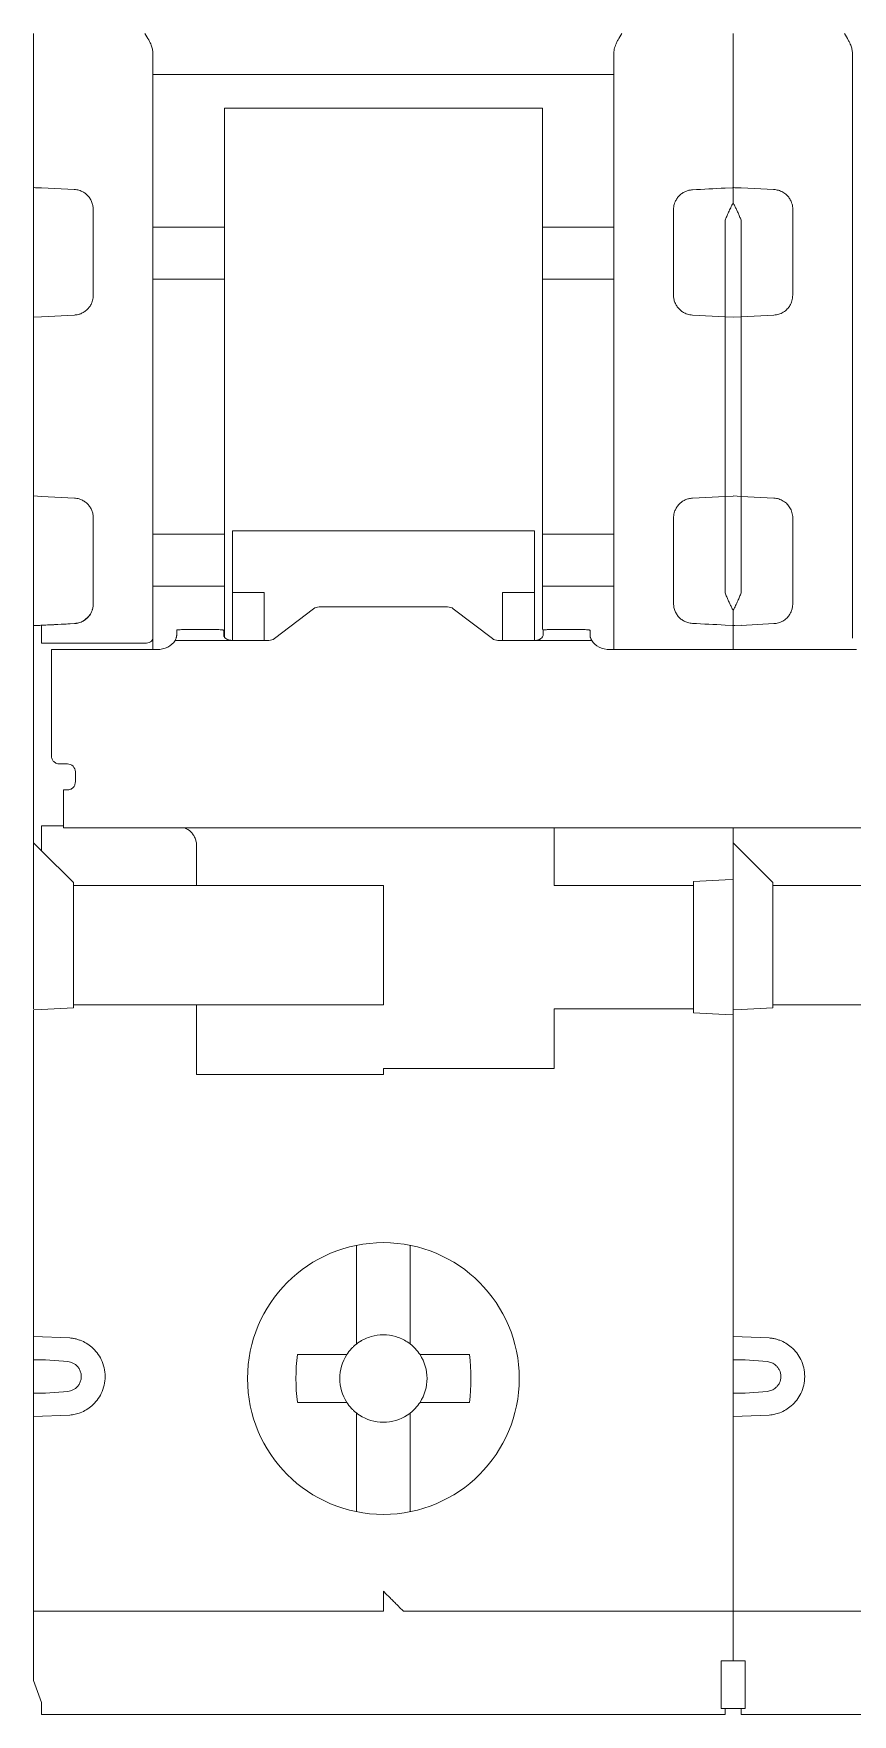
# Model space of a CAD drawing. Header units: millimetres. Extents: x 4137 to 6698, y 1400 to 3585.
# Drawn here: x 4640.15 to 4660.75, y 2326.03 to 2368.31 of the extents above; entities that cross this region are included whole.
import ezdxf

# ---------------------------------------------------------------- set-up
doc = ezdxf.new("R2010")
doc.units = ezdxf.units.MM
doc.layers.add('000-PI-Oprema', color=30, linetype='Continuous', lineweight=5)

msp = doc.modelspace()

# ---------------------------------------------------------------- linework, layer by layer
at = {"layer": '000-PI-Oprema', "color": 0, "lineweight": 0}
for p, q in [((4657.748, 2368.311), (4657.748, 2367.07)), ((4643.148, 2367.28), (4654.748, 2367.28)), ((4657.748, 2367.07), (4657.748, 2364.436)), ((4644.948, 2366.434), (4652.948, 2366.434)), ((4640.148, 2361.176), (4640.148, 2364.053)), ((4640.193, 2364.435), (4640.165, 2364.436)), ((4640.348, 2364.43), (4640.193, 2364.435)), ((4641.174, 2364.389), (4640.348, 2364.432)), ((4640.348, 2364.43), (4640.348, 2364.432)), ((4641.174, 2364.383), (4641.174, 2364.389)), ((4657.548, 2364.425), (4657.728, 2364.434)), ((4657.793, 2364.435), (4657.765, 2364.436)), ((4657.948, 2364.43), (4657.793, 2364.435)), ((4658.774, 2364.389), (4657.948, 2364.432)), ((4658.774, 2364.389), (4658.774, 2364.383)), ((4657.948, 2361.187), (4657.948, 2363.618)), ((4643.148, 2363.445), (4644.948, 2363.445)), ((4654.748, 2363.445), (4652.948, 2363.445)), ((4657.548, 2363.616), (4657.548, 2361.189)), ((4643.148, 2362.135), (4644.948, 2362.135)), ((4652.948, 2362.135), (4654.748, 2362.135)), ((4640.148, 2361.176), (4640.348, 2361.187)), ((4640.348, 2361.187), (4641.174, 2361.23)), ((4657.548, 2361.189), (4656.722, 2361.232)), ((4657.548, 2361.189), (4657.748, 2361.178)), ((4657.948, 2361.187), (4657.748, 2361.176)), ((4658.774, 2361.23), (4657.948, 2361.187)), ((4640.348, 2356.67), (4640.148, 2356.68)), ((4640.148, 2355.628), (4640.148, 2356.68)), ((4641.174, 2356.627), (4640.348, 2356.67)), ((4656.722, 2356.625), (4657.548, 2356.668)), ((4657.748, 2356.679), (4657.548, 2356.668)), ((4657.548, 2356.668), (4657.548, 2354.24)), ((4657.748, 2356.68), (4657.948, 2356.67)), ((4657.948, 2356.67), (4658.774, 2356.627)), ((4657.948, 2354.239), (4657.948, 2356.67)), ((4643.148, 2355.722), (4644.948, 2355.722)), ((4645.148, 2355.799), (4645.148, 2354.248)), ((4652.748, 2355.799), (4645.148, 2355.799)), ((4652.748, 2354.248), (4652.748, 2355.799)), ((4654.748, 2355.722), (4652.948, 2355.722)), ((4644.948, 2354.412), (4643.148, 2354.412)), ((4644.948, 2353.128), (4644.948, 2354.412)), ((4652.948, 2353.321), (4652.948, 2354.412)), ((4652.948, 2354.412), (4654.748, 2354.412)), ((4645.948, 2354.248), (4645.148, 2354.248)), ((4645.148, 2353.046), (4645.148, 2354.248)), ((4645.948, 2353.046), (4645.948, 2354.248)), ((4652.748, 2354.248), (4651.948, 2354.248)), ((4651.948, 2353.046), (4651.948, 2354.248)), ((4652.748, 2354.248), (4652.748, 2353.046)), ((4640.165, 2353.42), (4641.174, 2353.473)), ((4641.174, 2353.468), (4641.174, 2353.473)), ((4646.206, 2353.091), (4647.189, 2353.844)), ((4647.331, 2353.889), (4650.565, 2353.889)), ((4650.706, 2353.844), (4651.689, 2353.091)), ((4640.348, 2353.424), (4640.348, 2353.426)), ((4643.148, 2353.099), (4643.148, 2352.817)), ((4643.747, 2353.223), (4643.747, 2353.302)), ((4644.731, 2353.319), (4643.947, 2353.319)), ((4644.931, 2353.302), (4644.931, 2353.223)), ((4652.965, 2353.302), (4652.965, 2353.223)), ((4653.948, 2353.319), (4653.165, 2353.319)), ((4654.148, 2353.302), (4654.148, 2353.223)), ((4654.748, 2352.828), (4654.748, 2353.251)), ((4657.728, 2353.422), (4657.548, 2353.432)), ((4657.748, 2353.421), (4657.748, 2352.817)), ((4657.793, 2353.421), (4657.948, 2353.426)), ((4657.948, 2353.424), (4658.774, 2353.468)), ((4657.948, 2353.426), (4657.948, 2353.424)), ((4642.948, 2352.977), (4640.348, 2352.977)), ((4640.598, 2352.204), (4640.598, 2352.817)), ((4640.598, 2352.817), (4643.247, 2352.817)), ((4645.131, 2353.046), (4643.706, 2353.046)), ((4645.131, 2353.046), (4646.065, 2353.046)), ((4651.831, 2353.046), (4652.765, 2353.046)), ((4654.19, 2353.046), (4652.765, 2353.046)), ((4654.648, 2352.817), (4660.847, 2352.817)), ((4640.598, 2351.547), (4640.598, 2350.138)), ((4640.998, 2349.939), (4640.798, 2349.939)), ((4641.198, 2349.49), (4641.198, 2349.74)), ((4640.148, 2349.228), (4640.148, 2349.545)), ((4640.898, 2349.285), (4640.998, 2349.285)), ((4640.898, 2349.241), (4640.898, 2349.285)), ((4640.898, 2349.241), (4640.898, 2349.152)), ((4640.148, 2347.955), (4640.148, 2349.228)), ((4640.898, 2348.378), (4640.348, 2348.378)), ((4640.898, 2348.33), (4644.998, 2348.33)), ((4644.998, 2348.331), (4670.498, 2348.331)), ((4653.248, 2346.878), (4653.248, 2348.331)), ((4657.748, 2348.331), (4657.748, 2347.955)), ((4640.148, 2343.778), (4640.148, 2347.955)), ((4640.148, 2347.955), (4640.348, 2347.755)), ((4640.348, 2347.755), (4640.348, 2347.878)), ((4640.348, 2347.755), (4641.148, 2346.955)), ((4644.248, 2346.878), (4644.248, 2347.878)), ((4657.748, 2347.955), (4657.948, 2347.755)), ((4657.748, 2347.031), (4657.748, 2347.955)), ((4657.948, 2347.755), (4658.748, 2346.955)), ((4641.148, 2346.955), (4641.148, 2346.878)), ((4644.248, 2346.878), (4641.148, 2346.878)), ((4641.148, 2346.878), (4641.148, 2343.878)), ((4644.248, 2346.878), (4644.648, 2346.878)), ((4644.648, 2346.878), (4648.948, 2346.878)), ((4648.948, 2346.878), (4648.948, 2343.878)), ((4653.648, 2346.878), (4653.248, 2346.878)), ((4653.648, 2346.878), (4656.748, 2346.878)), ((4656.748, 2346.978), (4657.548, 2347.02)), ((4656.748, 2346.978), (4656.748, 2346.878)), ((4656.748, 2346.878), (4656.748, 2343.778)), ((4657.748, 2347.031), (4657.548, 2347.02)), ((4657.748, 2347.031), (4657.748, 2343.778)), ((4658.748, 2346.955), (4658.748, 2346.878)), ((4658.748, 2346.878), (4661.848, 2346.878)), ((4658.748, 2346.878), (4658.748, 2343.878)), ((4640.148, 2344.778), (4640.143, 2344.783)), ((4640.148, 2343.75), (4640.348, 2343.76)), ((4640.148, 2343.75), (4640.148, 2335.855)), ((4641.148, 2343.802), (4640.348, 2343.76)), ((4641.148, 2343.878), (4641.148, 2343.802)), ((4644.248, 2343.878), (4641.148, 2343.878)), ((4644.248, 2342.128), (4644.248, 2343.878)), ((4644.248, 2343.878), (4644.648, 2343.878)), ((4648.948, 2343.878), (4644.648, 2343.878)), ((4653.648, 2343.778), (4653.248, 2343.778)), ((4653.248, 2343.778), (4653.248, 2342.278)), ((4656.748, 2343.778), (4653.648, 2343.778)), ((4656.748, 2343.678), (4656.748, 2343.778)), ((4657.748, 2343.75), (4657.748, 2343.778)), ((4657.748, 2343.75), (4657.948, 2343.76)), ((4657.748, 2343.75), (4657.748, 2343.626)), ((4658.748, 2343.802), (4657.948, 2343.76)), ((4658.748, 2343.878), (4658.748, 2343.802)), ((4661.848, 2343.878), (4658.748, 2343.878)), ((4657.548, 2343.636), (4656.748, 2343.678)), ((4657.548, 2343.636), (4657.748, 2343.626)), ((4657.748, 2335.855), (4657.748, 2343.626)), ((4648.948, 2342.128), (4644.248, 2342.128)), ((4648.948, 2342.278), (4648.948, 2342.128)), ((4653.248, 2342.278), (4648.948, 2342.278)), ((4640.143, 2339.773), (4640.148, 2339.778)), ((4648.273, 2337.817), (4648.273, 2337.755)), ((4648.273, 2337.755), (4648.273, 2335.635)), ((4649.623, 2337.755), (4649.623, 2337.817)), ((4649.623, 2335.635), (4649.623, 2337.755)), ((4640.148, 2335.681), (4640.148, 2335.854)), ((4657.748, 2335.855), (4657.748, 2333.202)), ((4641.058, 2335.5), (4640.148, 2335.538)), ((4648.273, 2335.635), (4648.273, 2335.347)), ((4649.623, 2335.635), (4649.623, 2335.347)), ((4658.658, 2335.5), (4657.748, 2335.538)), ((4640.148, 2334.106), (4640.148, 2334.951)), ((4640.448, 2334.951), (4641.005, 2334.902)), ((4646.784, 2335.078), (4647.642, 2335.078)), ((4651.112, 2335.078), (4650.254, 2335.078)), ((4658.048, 2334.951), (4658.605, 2334.902)), ((4641.005, 2334.155), (4640.448, 2334.106)), ((4658.048, 2334.106), (4658.605, 2334.155)), ((4647.642, 2333.878), (4646.784, 2333.878)), ((4648.273, 2333.61), (4648.273, 2333.322)), ((4649.623, 2333.61), (4649.623, 2333.322)), ((4651.112, 2333.878), (4650.254, 2333.878)), ((4640.148, 2333.519), (4641.058, 2333.557)), ((4640.148, 2333.203), (4640.148, 2333.256)), ((4640.148, 2333.202), (4640.148, 2329.478)), ((4648.273, 2333.322), (4648.273, 2331.202)), ((4649.623, 2331.202), (4649.623, 2333.322)), ((4657.748, 2333.519), (4658.658, 2333.557)), ((4657.748, 2329.478), (4657.748, 2333.202)), ((4648.273, 2331.202), (4648.273, 2331.128)), ((4649.623, 2331.128), (4649.623, 2331.202)), ((4640.148, 2329.478), (4640.148, 2326.878)), ((4657.748, 2329.478), (4657.748, 2327.378)), ((4640.148, 2328.628), (4648.948, 2328.628)), ((4657.748, 2328.628), (4649.448, 2328.628)), ((4666.548, 2328.628), (4657.748, 2328.628)), ((4658.048, 2327.378), (4657.448, 2327.378)), ((4640.148, 2326.878), (4640.348, 2326.329)), ((4645.148, 2326.028), (4640.348, 2326.028)), ((4652.768, 2326.028), (4645.148, 2326.028)), ((4657.548, 2326.028), (4652.768, 2326.028)), ((4657.548, 2326.178), (4657.448, 2326.178)), ((4657.948, 2326.178), (4657.548, 2326.178)), ((4658.048, 2326.178), (4657.948, 2326.178)), ((4662.748, 2326.028), (4657.948, 2326.028))]:
    msp.add_line(p, q, dxfattribs=at)
at = {"layer": '000-PI-Oprema', "color": 0, "lineweight": 0, "flags": 128}
msp.add_lwpolyline([(4643.148, 2353.099), (4643.144, 2353.075), (4643.132, 2353.052), (4643.114, 2353.031), (4643.089, 2353.013), (4643.059, 2352.997), (4643.024, 2352.986), (4642.987, 2352.979), (4642.948, 2352.977)], dxfattribs=at)
at = {"layer": '000-PI-Oprema', "color": 0, "lineweight": 0}
msp.add_circle((4648.948, 2334.478), 3.418, dxfattribs=at)
for start, end in [(123.0557, 133.0681), (46.9319, 56.9443), (136.9319, 146.9443), (135, 136.9319), (133.0681, 135), (33.0557, 43.0681), (213.0557, 223.0681), (223.0681, 225), (225, 226.9319), (226.9319, 236.9443), (303.0557, 313.0681), (315, 316.9319), (316.9319, 326.9443)]:
    msp.add_arc((4648.948, 2334.478), 1.1, start, end, dxfattribs=at)
for points, knots in [([(4640.148, 2367.07), (4640.148, 2367.083), (4640.148, 2367.109), (4640.148, 2367.157), (4640.148, 2367.209), (4640.148, 2367.289), (4640.148, 2367.405), (4640.148, 2367.564), (4640.148, 2367.741), (4640.148, 2367.927), (4640.148, 2368.118), (4640.148, 2368.247), (4640.148, 2368.311)], [0, 0, 0, 0, 0.061391, 0.122427, 0.18342, 0.24468, 0.372209, 0.500076, 0.627605, 0.755472, 0.877481, 1, 1, 1, 1]), ([(4642.948, 2368.311), (4642.981, 2368.259), (4643.028, 2368.184), (4643.08, 2368.085), (4643.113, 2368.007), (4643.141, 2367.921), (4643.146, 2367.853), (4643.148, 2367.821)], [0, 0, 0, 0, 0.350015, 0.493309, 0.624855, 0.821183, 1, 1, 1, 1]), ([(4654.748, 2367.821), (4654.749, 2367.842), (4654.751, 2367.886), (4654.765, 2367.952), (4654.787, 2368.018), (4654.816, 2368.086), (4654.867, 2368.184), (4654.914, 2368.259), (4654.948, 2368.311)], [0, 0, 0, 0, 0.117446, 0.242847, 0.378002, 0.506391, 0.652474, 1, 1, 1, 1]), ([(4660.548, 2368.311), (4660.581, 2368.258), (4660.628, 2368.184), (4660.68, 2368.084), (4660.713, 2368.007), (4660.741, 2367.92), (4660.746, 2367.853), (4660.748, 2367.821)], [0, 0, 0, 0, 0.350596, 0.493868, 0.625405, 0.821427, 1, 1, 1, 1]), ([(4643.148, 2367.667), (4643.148, 2367.627), (4643.148, 2367.546), (4643.148, 2367.415), (4643.148, 2367.275), (4643.148, 2367.128), (4643.148, 2366.972), (4643.148, 2366.807), (4643.148, 2366.635), (4643.148, 2366.394), (4643.148, 2366.076), (4643.148, 2365.664), (4643.148, 2365.227), (4643.148, 2364.914), (4643.148, 2364.757)], [0, 0, 0, 0, 0.062736, 0.125281, 0.187695, 0.250043, 0.312387, 0.374792, 0.437318, 0.500031, 0.625212, 0.749931, 0.874692, 1, 1, 1, 1]), ([(4654.748, 2367.667), (4654.748, 2367.677), (4654.748, 2367.696), (4654.748, 2367.733), (4654.748, 2367.774), (4654.748, 2367.806), (4654.748, 2367.821)], [0, 0, 0, 0, 0.251193, 0.5, 0.748807, 1, 1, 1, 1]), ([(4654.748, 2364.606), (4654.748, 2364.689), (4654.748, 2364.856), (4654.748, 2365.097), (4654.748, 2365.332), (4654.748, 2365.559), (4654.748, 2365.779), (4654.748, 2365.992), (4654.748, 2366.198), (4654.748, 2366.462), (4654.748, 2366.771), (4654.748, 2367.108), (4654.748, 2367.411), (4654.748, 2367.582), (4654.748, 2367.667)], [0, 0, 0, 0, 0.062754, 0.125301, 0.187708, 0.250043, 0.312375, 0.374772, 0.437302, 0.500033, 0.625237, 0.749935, 0.874674, 1, 1, 1, 1]), ([(4660.748, 2367.821), (4660.748, 2367.806), (4660.748, 2367.774), (4660.748, 2367.733), (4660.748, 2367.696), (4660.748, 2367.677), (4660.748, 2367.667)], [0, 0, 0, 0, 0.251193, 0.5, 0.748807, 1, 1, 1, 1]), ([(4660.748, 2367.667), (4660.748, 2367.627), (4660.748, 2367.546), (4660.748, 2367.415), (4660.748, 2367.275), (4660.748, 2367.128), (4660.748, 2366.972), (4660.748, 2366.807), (4660.748, 2366.635), (4660.748, 2366.394), (4660.748, 2366.076), (4660.748, 2365.664), (4660.748, 2365.227), (4660.748, 2364.914), (4660.748, 2364.757)], [0, 0, 0, 0, 0.062736, 0.125281, 0.187695, 0.250043, 0.312387, 0.374792, 0.437318, 0.500031, 0.625212, 0.749931, 0.874692, 1, 1, 1, 1]), ([(4640.148, 2364.436), (4640.148, 2364.507), (4640.148, 2364.65), (4640.148, 2364.856), (4640.148, 2365.057), (4640.148, 2365.252), (4640.148, 2365.44), (4640.148, 2365.623), (4640.148, 2365.799), (4640.148, 2366.026), (4640.148, 2366.292), (4640.148, 2366.582), (4640.148, 2366.845), (4640.148, 2366.995), (4640.148, 2367.07)], [0, 0, 0, 0, 0.062728, 0.125271, 0.18769, 0.250045, 0.312396, 0.374804, 0.437328, 0.500029, 0.625194, 0.749922, 0.874696, 1, 1, 1, 1]), ([(4644.948, 2366.434), (4644.948, 2366.393), (4644.948, 2366.31), (4644.948, 2366.192), (4644.948, 2366.079), (4644.948, 2365.936), (4644.948, 2365.771), (4644.948, 2365.663), (4644.948, 2365.61)], [0, 0, 0, 0, 0.125424, 0.250193, 0.374902, 0.500146, 0.749703, 1, 1, 1, 1]), ([(4652.948, 2365.61), (4652.948, 2365.636), (4652.948, 2365.688), (4652.948, 2365.776), (4652.948, 2365.87), (4652.948, 2366.005), (4652.948, 2366.189), (4652.948, 2366.353), (4652.948, 2366.434)], [0, 0, 0, 0, 0.125424, 0.250193, 0.374902, 0.500146, 0.749703, 1, 1, 1, 1]), ([(4652.948, 2363.445), (4652.948, 2363.516), (4652.948, 2363.658), (4652.948, 2363.864), (4652.948, 2364.065), (4652.948, 2364.261), (4652.948, 2364.451), (4652.948, 2364.697), (4652.948, 2364.989), (4652.948, 2365.317), (4652.948, 2365.512), (4652.948, 2365.61)], [0, 0, 0, 0, 0.083508, 0.166833, 0.25006, 0.333277, 0.416572, 0.500032, 0.666688, 0.83311, 1, 1, 1, 1]), ([(4643.148, 2364.757), (4643.148, 2364.693), (4643.148, 2364.566), (4643.148, 2364.367), (4643.148, 2364.165), (4643.148, 2363.957), (4643.148, 2363.745), (4643.148, 2363.528), (4643.148, 2363.306), (4643.148, 2363.155), (4643.148, 2363.08)], [0, 0, 0, 0, 0.12575, 0.250858, 0.375537, 0.5, 0.624463, 0.749142, 0.87425, 1, 1, 1, 1]), ([(4654.748, 2363.212), (4654.748, 2363.283), (4654.748, 2363.425), (4654.748, 2363.633), (4654.748, 2363.837), (4654.748, 2364.037), (4654.748, 2364.231), (4654.748, 2364.422), (4654.748, 2364.544), (4654.748, 2364.606)], [0, 0, 0, 0, 0.143512, 0.28637, 0.428834, 0.571166, 0.71363, 0.856488, 1, 1, 1, 1]), ([(4660.748, 2364.757), (4660.748, 2364.693), (4660.748, 2364.566), (4660.748, 2364.367), (4660.748, 2364.165), (4660.748, 2363.957), (4660.748, 2363.745), (4660.748, 2363.528), (4660.748, 2363.306), (4660.748, 2363.155), (4660.748, 2363.08)], [0, 0, 0, 0, 0.12575, 0.250858, 0.375537, 0.5, 0.624463, 0.749142, 0.87425, 1, 1, 1, 1]), ([(4641.174, 2364.389), (4641.193, 2364.388), (4641.232, 2364.384), (4641.289, 2364.371), (4641.355, 2364.347), (4641.427, 2364.309), (4641.5, 2364.249), (4641.563, 2364.175), (4641.61, 2364.088), (4641.642, 2363.993), (4641.646, 2363.925), (4641.648, 2363.891)], [0, 0, 0, 0, 0.071618, 0.143308, 0.216363, 0.334035, 0.455285, 0.587191, 0.721903, 0.860899, 1, 1, 1, 1]), ([(4656.248, 2363.882), (4656.249, 2363.905), (4656.25, 2363.95), (4656.264, 2364.017), (4656.29, 2364.09), (4656.333, 2364.168), (4656.396, 2364.242), (4656.47, 2364.302), (4656.55, 2364.344), (4656.635, 2364.373), (4656.693, 2364.379), (4656.722, 2364.382)], [0, 0, 0, 0, 0.093221, 0.185813, 0.279137, 0.41434, 0.546905, 0.668022, 0.785627, 0.893606, 1, 1, 1, 1]), ([(4657.548, 2363.616), (4657.56, 2363.648), (4657.588, 2363.717), (4657.634, 2363.823), (4657.688, 2363.94), (4657.727, 2364.013), (4657.748, 2364.052)], [0, 0, 0, 0, 0.193415, 0.424448, 0.693252, 1, 1, 1, 1]), ([(4657.948, 2363.618), (4657.935, 2363.65), (4657.91, 2363.713), (4657.871, 2363.804), (4657.831, 2363.891), (4657.79, 2363.976), (4657.762, 2364.027), (4657.748, 2364.053)], [0, 0, 0, 0, 0.194202, 0.390464, 0.589612, 0.792498, 1, 1, 1, 1]), ([(4659.248, 2363.891), (4659.247, 2363.914), (4659.245, 2363.959), (4659.231, 2364.025), (4659.205, 2364.098), (4659.163, 2364.175), (4659.093, 2364.257), (4659.001, 2364.327), (4658.89, 2364.375), (4658.811, 2364.385), (4658.774, 2364.389)], [0, 0, 0, 0, 0.092601, 0.18543, 0.278489, 0.413813, 0.545287, 0.709927, 0.860804, 1, 1, 1, 1]), ([(4644.948, 2363.445), (4644.948, 2363.396), (4644.948, 2363.298), (4644.948, 2363.082), (4644.948, 2362.843), (4644.948, 2362.598), (4644.948, 2362.378), (4644.948, 2362.213), (4644.948, 2362.157), (4644.948, 2362.135)], [0, 0, 0, 0, 0.150243, 0.300485, 0.450729, 0.600973, 0.751216, 0.901461, 1, 1, 1, 1]), ([(4652.948, 2363.445), (4652.948, 2363.396), (4652.948, 2363.298), (4652.948, 2363.082), (4652.948, 2362.843), (4652.948, 2362.598), (4652.948, 2362.378), (4652.948, 2362.213), (4652.948, 2362.157), (4652.948, 2362.135)], [0, 0, 0, 0, 0.150243, 0.300485, 0.450729, 0.600973, 0.751216, 0.901461, 1, 1, 1, 1]), ([(4654.748, 2354.645), (4654.748, 2354.759), (4654.748, 2354.987), (4654.748, 2355.332), (4654.748, 2355.68), (4654.748, 2356.031), (4654.748, 2356.384), (4654.748, 2356.981), (4654.748, 2357.828), (4654.748, 2358.928), (4654.748, 2360.028), (4654.748, 2360.995), (4654.748, 2361.827), (4654.748, 2362.527), (4654.748, 2362.983), (4654.748, 2363.212)], [0, 0, 0, 0, 0.041431, 0.082793, 0.124119, 0.165441, 0.206793, 0.248207, 0.374079, 0.500012, 0.625883, 0.751817, 0.834548, 0.917188, 1, 1, 1, 1]), ([(4641.648, 2361.73), (4641.648, 2361.849), (4641.648, 2362.088), (4641.648, 2362.443), (4641.648, 2362.796), (4641.648, 2363.028), (4641.648, 2363.145)], [0, 0, 0, 0, 0.2501, 0.5, 0.7499, 1, 1, 1, 1]), ([(4643.148, 2363.08), (4643.148, 2362.969), (4643.148, 2362.748), (4643.148, 2362.412), (4643.148, 2362.074), (4643.148, 2361.734), (4643.148, 2361.392), (4643.148, 2360.813), (4643.148, 2359.993), (4643.148, 2358.929), (4643.148, 2357.864), (4643.148, 2356.928), (4643.148, 2356.122), (4643.148, 2355.443), (4643.148, 2354.999), (4643.148, 2354.777)], [0, 0, 0, 0, 0.041447, 0.082829, 0.124176, 0.16552, 0.206891, 0.248321, 0.374134, 0.500011, 0.625824, 0.751702, 0.834467, 0.91715, 1, 1, 1, 1]), ([(4660.748, 2363.08), (4660.748, 2362.969), (4660.748, 2362.748), (4660.748, 2362.412), (4660.748, 2362.074), (4660.748, 2361.734), (4660.748, 2361.392), (4660.748, 2360.813), (4660.748, 2359.993), (4660.748, 2358.929), (4660.748, 2357.864), (4660.748, 2356.928), (4660.748, 2356.122), (4660.748, 2355.443), (4660.748, 2354.999), (4660.748, 2354.777)], [0, 0, 0, 0, 0.041447, 0.082829, 0.124176, 0.16552, 0.206891, 0.248321, 0.374134, 0.500011, 0.625824, 0.751702, 0.834467, 0.91715, 1, 1, 1, 1]), ([(4644.948, 2362.135), (4644.948, 2362.051), (4644.948, 2361.884), (4644.948, 2361.629), (4644.948, 2361.372), (4644.948, 2361.112), (4644.948, 2360.849), (4644.948, 2360.402), (4644.948, 2359.762), (4644.948, 2358.929), (4644.948, 2358.095), (4644.948, 2357.366), (4644.948, 2356.744), (4644.948, 2356.225), (4644.948, 2355.89), (4644.948, 2355.722)], [0, 0, 0, 0, 0.041319, 0.082538, 0.123706, 0.164869, 0.206076, 0.247373, 0.373654, 0.500018, 0.626299, 0.752662, 0.835118, 0.917437, 1, 1, 1, 1]), ([(4652.948, 2362.135), (4652.948, 2361.127), (4652.948, 2360.028), (4652.948, 2357.829), (4652.948, 2356.73), (4652.948, 2355.722)], [0, 0, 0, 0, 0.5, 0.5, 1, 1, 1, 1]), ([(4641.648, 2361.73), (4641.647, 2361.708), (4641.645, 2361.666), (4641.633, 2361.603), (4641.61, 2361.532), (4641.57, 2361.457), (4641.511, 2361.382), (4641.439, 2361.319), (4641.357, 2361.273), (4641.268, 2361.24), (4641.205, 2361.234), (4641.174, 2361.23)], [0, 0, 0, 0, 0.085507, 0.170147, 0.255273, 0.381189, 0.506725, 0.630753, 0.754527, 0.877113, 1, 1, 1, 1]), ([(4656.722, 2361.232), (4656.701, 2361.234), (4656.659, 2361.238), (4656.598, 2361.253), (4656.529, 2361.279), (4656.456, 2361.321), (4656.384, 2361.384), (4656.325, 2361.458), (4656.281, 2361.544), (4656.253, 2361.636), (4656.249, 2361.699), (4656.248, 2361.731)], [0, 0, 0, 0, 0.082209, 0.16366, 0.245689, 0.369303, 0.493372, 0.618767, 0.744744, 0.872104, 1, 1, 1, 1]), ([(4658.774, 2361.23), (4658.794, 2361.232), (4658.835, 2361.236), (4658.896, 2361.251), (4658.955, 2361.273), (4659.011, 2361.303), (4659.063, 2361.339), (4659.122, 2361.394), (4659.183, 2361.475), (4659.237, 2361.593), (4659.244, 2361.682), (4659.248, 2361.73)], [0, 0, 0, 0, 0.080411, 0.161533, 0.243405, 0.326066, 0.409552, 0.493901, 0.642123, 0.810797, 1, 1, 1, 1]), ([(4640.148, 2356.68), (4640.148, 2356.787), (4640.148, 2356.999), (4640.148, 2357.318), (4640.148, 2357.639), (4640.148, 2357.96), (4640.148, 2358.282), (4640.148, 2358.605), (4640.148, 2359.009), (4640.148, 2359.494), (4640.148, 2360.057), (4640.148, 2360.619), (4640.148, 2360.991), (4640.148, 2361.176)], [0, 0, 0, 0, 0.071572, 0.143012, 0.214372, 0.285701, 0.357051, 0.428472, 0.500015, 0.625079, 0.749917, 0.8748, 1, 1, 1, 1]), ([(4657.548, 2361.189), (4657.548, 2361.082), (4657.548, 2360.868), (4657.548, 2360.547), (4657.548, 2360.224), (4657.548, 2359.901), (4657.548, 2359.578), (4657.548, 2359.253), (4657.548, 2358.847), (4657.548, 2358.36), (4657.548, 2357.794), (4657.548, 2357.229), (4657.548, 2356.855), (4657.548, 2356.668)], [0, 0, 0, 0, 0.071556, 0.142997, 0.214365, 0.285706, 0.357065, 0.428486, 0.500013, 0.625062, 0.749916, 0.874816, 1, 1, 1, 1]), ([(4641.174, 2356.627), (4641.195, 2356.625), (4641.237, 2356.621), (4641.298, 2356.606), (4641.366, 2356.579), (4641.439, 2356.537), (4641.511, 2356.475), (4641.571, 2356.4), (4641.614, 2356.315), (4641.643, 2356.223), (4641.646, 2356.159), (4641.648, 2356.127)], [0, 0, 0, 0, 0.082205, 0.163652, 0.245679, 0.369354, 0.493482, 0.618917, 0.744935, 0.872201, 1, 1, 1, 1]), ([(4656.248, 2356.125), (4656.248, 2356.147), (4656.25, 2356.189), (4656.263, 2356.252), (4656.286, 2356.323), (4656.325, 2356.398), (4656.384, 2356.473), (4656.456, 2356.536), (4656.538, 2356.582), (4656.628, 2356.615), (4656.69, 2356.621), (4656.722, 2356.625)], [0, 0, 0, 0, 0.085573, 0.170275, 0.255463, 0.381339, 0.506835, 0.630803, 0.754517, 0.877108, 1, 1, 1, 1]), ([(4659.248, 2356.127), (4659.247, 2356.152), (4659.245, 2356.199), (4659.229, 2356.267), (4659.207, 2356.328), (4659.178, 2356.383), (4659.146, 2356.432), (4659.094, 2356.492), (4659.013, 2356.557), (4658.898, 2356.611), (4658.815, 2356.621), (4658.774, 2356.627)], [0, 0, 0, 0, 0.097376, 0.189595, 0.276665, 0.358598, 0.435408, 0.507112, 0.674555, 0.83875, 1, 1, 1, 1]), ([(4641.648, 2354.712), (4641.648, 2354.828), (4641.648, 2355.061), (4641.648, 2355.414), (4641.648, 2355.769), (4641.648, 2356.008), (4641.648, 2356.127)], [0, 0, 0, 0, 0.2501, 0.5, 0.7499, 1, 1, 1, 1]), ([(4640.148, 2353.803), (4640.148, 2353.803), (4640.148, 2354.13), (4640.148, 2354.513), (4640.148, 2355.002), (4640.148, 2355.356), (4640.148, 2355.586), (4640.148, 2355.614), (4640.148, 2355.628)], [0, 0, 0, 0, 0.008736, 0.206989, 0.405242, 0.603494, 0.801747, 1, 1, 1, 1]), ([(4644.948, 2355.722), (4644.948, 2355.7), (4644.948, 2355.644), (4644.948, 2355.479), (4644.948, 2355.259), (4644.948, 2355.014), (4644.948, 2354.774), (4644.948, 2354.559), (4644.948, 2354.461), (4644.948, 2354.412)], [0, 0, 0, 0, 0.098539, 0.248784, 0.399027, 0.54927, 0.699515, 0.849757, 1, 1, 1, 1]), ([(4652.948, 2355.722), (4652.948, 2355.7), (4652.948, 2355.644), (4652.948, 2355.479), (4652.948, 2355.259), (4652.948, 2355.014), (4652.948, 2354.774), (4652.948, 2354.559), (4652.948, 2354.461), (4652.948, 2354.412)], [0, 0, 0, 0, 0.098539, 0.248784, 0.399027, 0.54927, 0.699515, 0.849757, 1, 1, 1, 1]), ([(4643.148, 2354.777), (4643.148, 2354.701), (4643.148, 2354.55), (4643.148, 2354.329), (4643.148, 2354.112), (4643.148, 2353.9), (4643.148, 2353.692), (4643.148, 2353.489), (4643.148, 2353.291), (4643.148, 2353.163), (4643.148, 2353.099)], [0, 0, 0, 0, 0.12575, 0.250858, 0.375537, 0.5, 0.624463, 0.749142, 0.87425, 1, 1, 1, 1]), ([(4660.748, 2354.777), (4660.748, 2354.701), (4660.748, 2354.55), (4660.748, 2354.329), (4660.748, 2354.112), (4660.748, 2353.9), (4660.748, 2353.692), (4660.748, 2353.489), (4660.748, 2353.291), (4660.748, 2353.163), (4660.748, 2353.099)], [0, 0, 0, 0, 0.12575, 0.250858, 0.375537, 0.5, 0.624463, 0.749142, 0.87425, 1, 1, 1, 1]), ([(4641.648, 2353.965), (4641.648, 2354.026), (4641.648, 2354.147), (4641.648, 2354.333), (4641.648, 2354.521), (4641.648, 2354.648), (4641.648, 2354.712)], [0, 0, 0, 0, 0.25014, 0.5, 0.74986, 1, 1, 1, 1]), ([(4654.748, 2353.251), (4654.748, 2353.313), (4654.748, 2353.435), (4654.748, 2353.626), (4654.748, 2353.82), (4654.748, 2354.02), (4654.748, 2354.223), (4654.748, 2354.432), (4654.748, 2354.574), (4654.748, 2354.645)], [0, 0, 0, 0, 0.143512, 0.28637, 0.428834, 0.571166, 0.71363, 0.856488, 1, 1, 1, 1]), ([(4641.174, 2353.473), (4641.215, 2353.476), (4641.262, 2353.483), (4641.361, 2353.517), (4641.414, 2353.545), (4641.514, 2353.626), (4641.561, 2353.681), (4641.628, 2353.815), (4641.648, 2353.894), (4641.648, 2353.973)], [0, 0, 0, 0, 0.25, 0.25, 0.5, 0.5, 0.75, 0.75, 1, 1, 1, 1]), ([(4641.174, 2353.468), (4641.192, 2353.469), (4641.23, 2353.472), (4641.286, 2353.485), (4641.342, 2353.505), (4641.397, 2353.532), (4641.449, 2353.566), (4641.506, 2353.615), (4641.569, 2353.689), (4641.617, 2353.782), (4641.643, 2353.879), (4641.646, 2353.937), (4641.648, 2353.965)], [0, 0, 0, 0, 0.068374, 0.139377, 0.213319, 0.290477, 0.371094, 0.455382, 0.587277, 0.761474, 0.880592, 1, 1, 1, 1]), ([(4656.722, 2353.475), (4656.702, 2353.477), (4656.664, 2353.48), (4656.607, 2353.493), (4656.542, 2353.517), (4656.47, 2353.555), (4656.396, 2353.615), (4656.333, 2353.689), (4656.285, 2353.777), (4656.254, 2353.873), (4656.25, 2353.941), (4656.248, 2353.974)], [0, 0, 0, 0, 0.070996, 0.142095, 0.214573, 0.332083, 0.453298, 0.585758, 0.72107, 0.860537, 1, 1, 1, 1]), ([(4657.548, 2354.24), (4657.56, 2354.209), (4657.585, 2354.145), (4657.624, 2354.054), (4657.664, 2353.967), (4657.706, 2353.883), (4657.734, 2353.831), (4657.748, 2353.805)], [0, 0, 0, 0, 0.1942, 0.390457, 0.5896, 0.792488, 1, 1, 1, 1]), ([(4657.948, 2354.239), (4657.935, 2354.207), (4657.908, 2354.138), (4657.862, 2354.032), (4657.808, 2353.916), (4657.769, 2353.842), (4657.748, 2353.803)], [0, 0, 0, 0, 0.193384, 0.424408, 0.693222, 1, 1, 1, 1]), ([(4658.774, 2353.468), (4658.792, 2353.469), (4658.83, 2353.472), (4658.886, 2353.485), (4658.942, 2353.505), (4658.997, 2353.532), (4659.049, 2353.566), (4659.106, 2353.615), (4659.169, 2353.689), (4659.217, 2353.782), (4659.243, 2353.879), (4659.246, 2353.937), (4659.248, 2353.965)], [0, 0, 0, 0, 0.068374, 0.139376, 0.213318, 0.290476, 0.371092, 0.45538, 0.587276, 0.76147, 0.88059, 1, 1, 1, 1]), ([(4640.148, 2350.787), (4640.148, 2350.824), (4640.148, 2350.897), (4640.148, 2351.017), (4640.148, 2351.144), (4640.148, 2351.278), (4640.148, 2351.419), (4640.148, 2351.568), (4640.148, 2351.724), (4640.148, 2351.942), (4640.148, 2352.23), (4640.148, 2352.602), (4640.148, 2352.997), (4640.148, 2353.279), (4640.148, 2353.421)], [0, 0, 0, 0, 0.062728, 0.125271, 0.18769, 0.250045, 0.312396, 0.374804, 0.437328, 0.500029, 0.625194, 0.749922, 0.874696, 1, 1, 1, 1]), ([(4640.348, 2353.426), (4640.321, 2353.426), (4640.269, 2353.424), (4640.218, 2353.422), (4640.193, 2353.421)], [0, 0, 0, 0, 0.508632, 1, 1, 1, 1]), ([(4643.747, 2353.173), (4643.747, 2353.164), (4643.746, 2353.147), (4643.738, 2353.116), (4643.725, 2353.083), (4643.712, 2353.059), (4643.706, 2353.046)], [0, 0, 0, 0, 0.256458, 0.506841, 0.753776, 1, 1, 1, 1]), ([(4643.747, 2353.302), (4643.747, 2353.306), (4643.769, 2353.311), (4643.843, 2353.317), (4643.895, 2353.319), (4643.947, 2353.319)], [0, 0, 0, 0, 0.5, 0.5, 1, 1, 1, 1]), ([(4643.747, 2353.173), (4643.747, 2353.181), (4643.747, 2353.198), (4643.747, 2353.215), (4643.747, 2353.221), (4643.747, 2353.223)], [0, 0, 0, 0, 0.334189, 0.665811, 1, 1, 1, 1]), ([(4644.931, 2353.302), (4644.93, 2353.303), (4644.928, 2353.305), (4644.917, 2353.308), (4644.898, 2353.311), (4644.865, 2353.315), (4644.81, 2353.318), (4644.757, 2353.319), (4644.731, 2353.319)], [0, 0, 0, 0, 0.128148, 0.251094, 0.373747, 0.501054, 0.748354, 1, 1, 1, 1]), ([(4644.931, 2353.173), (4644.931, 2353.167), (4644.933, 2353.155), (4644.943, 2353.134), (4644.961, 2353.111), (4644.99, 2353.087), (4645.044, 2353.056), (4645.098, 2353.05), (4645.131, 2353.046)], [0, 0, 0, 0, 0.121269, 0.244591, 0.370821, 0.500756, 0.692101, 1, 1, 1, 1]), ([(4652.765, 2353.046), (4652.779, 2353.047), (4652.807, 2353.048), (4652.843, 2353.058), (4652.871, 2353.069), (4652.892, 2353.08), (4652.923, 2353.1), (4652.957, 2353.134), (4652.962, 2353.16), (4652.965, 2353.173)], [0, 0, 0, 0, 0.138294, 0.257669, 0.358107, 0.439606, 0.502183, 0.756685, 1, 1, 1, 1]), ([(4653.165, 2353.319), (4653.151, 2353.319), (4653.125, 2353.319), (4653.087, 2353.318), (4653.053, 2353.316), (4653.013, 2353.313), (4652.973, 2353.309), (4652.967, 2353.304), (4652.965, 2353.302)], [0, 0, 0, 0, 0.128148, 0.251094, 0.373747, 0.501054, 0.748354, 1, 1, 1, 1]), ([(4654.148, 2353.302), (4654.147, 2353.303), (4654.146, 2353.305), (4654.134, 2353.308), (4654.116, 2353.311), (4654.082, 2353.315), (4654.027, 2353.318), (4653.975, 2353.319), (4653.948, 2353.319)], [0, 0, 0, 0, 0.128148, 0.251094, 0.373747, 0.501054, 0.748354, 1, 1, 1, 1]), ([(4654.148, 2353.223), (4654.148, 2353.221), (4654.148, 2353.215), (4654.148, 2353.198), (4654.148, 2353.181), (4654.148, 2353.173)], [0, 0, 0, 0, 0.334189, 0.665811, 1, 1, 1, 1]), ([(4654.19, 2353.046), (4654.183, 2353.059), (4654.17, 2353.083), (4654.158, 2353.116), (4654.149, 2353.147), (4654.148, 2353.164), (4654.148, 2353.173)], [0, 0, 0, 0, 0.246224, 0.493159, 0.743542, 1, 1, 1, 1]), ([(4643.247, 2352.817), (4643.344, 2352.817), (4643.44, 2352.839), (4643.602, 2352.92), (4643.667, 2352.979), (4643.706, 2353.046)], [0, 0, 0, 0, 0.5, 0.5, 1, 1, 1, 1]), ([(4654.19, 2353.046), (4654.228, 2352.979), (4654.293, 2352.92), (4654.455, 2352.839), (4654.551, 2352.817), (4654.648, 2352.817)], [0, 0, 0, 0, 0.5, 0.5, 1, 1, 1, 1]), ([(4640.148, 2349.545), (4640.148, 2349.578), (4640.148, 2349.642), (4640.148, 2349.738), (4640.148, 2349.833), (4640.148, 2349.96), (4640.148, 2350.116), (4640.148, 2350.292), (4640.148, 2350.452), (4640.148, 2350.589), (4640.148, 2350.704), (4640.148, 2350.76), (4640.148, 2350.787)], [0, 0, 0, 0, 0.061391, 0.122427, 0.18342, 0.24468, 0.372209, 0.500076, 0.627605, 0.755472, 0.877481, 1, 1, 1, 1]), ([(4640.598, 2350.138), (4640.598, 2350.125), (4640.6, 2350.099), (4640.612, 2350.061), (4640.63, 2350.027), (4640.663, 2349.987), (4640.719, 2349.947), (4640.771, 2349.942), (4640.798, 2349.939)], [0, 0, 0, 0, 0.128148, 0.251094, 0.373747, 0.501054, 0.748354, 1, 1, 1, 1]), ([(4641.198, 2349.74), (4641.198, 2349.792), (4641.176, 2349.844), (4641.102, 2349.917), (4641.05, 2349.939), (4640.998, 2349.939)], [0, 0, 0, 0, 0.5, 0.5, 1, 1, 1, 1]), ([(4640.998, 2349.285), (4641.011, 2349.286), (4641.037, 2349.287), (4641.075, 2349.299), (4641.11, 2349.317), (4641.149, 2349.35), (4641.19, 2349.405), (4641.195, 2349.458), (4641.198, 2349.49)], [0, 0, 0, 0, 0.128148, 0.251094, 0.373747, 0.501054, 0.748354, 1, 1, 1, 1]), ([(4640.898, 2348.33), (4640.898, 2348.346), (4640.898, 2348.353), (4640.898, 2348.526), (4640.898, 2348.803), (4640.898, 2349.035), (4640.898, 2349.152)], [0, 0, 0, 0, 0.206145, 0.470763, 0.735381, 1, 1, 1, 1]), ([(4640.348, 2348.378), (4640.348, 2348.378), (4640.348, 2348.325), (4640.348, 2348.139), (4640.348, 2348.009), (4640.348, 2347.878)], [0, 0, 0, 0, 0.5, 0.5, 1, 1, 1, 1]), ([(4643.954, 2348.33), (4644.005, 2348.303), (4644.082, 2348.261), (4644.164, 2348.161), (4644.211, 2348.074), (4644.242, 2347.979), (4644.246, 2347.911), (4644.248, 2347.878)], [0, 0, 0, 0, 0.351287, 0.528122, 0.693874, 0.849103, 1, 1, 1, 1]), ([(4640.148, 2334.951), (4640.148, 2335.068), (4640.148, 2335.303), (4640.148, 2335.58), (4640.148, 2335.678), (4640.148, 2335.716)], [0, 0, 0, 0, 0.378161, 0.755931, 1, 1, 1, 1]), ([(4641.058, 2335.5), (4641.088, 2335.496), (4641.148, 2335.489), (4641.237, 2335.468), (4641.347, 2335.432), (4641.476, 2335.37), (4641.621, 2335.264), (4641.752, 2335.127), (4641.86, 2334.95), (4641.932, 2334.748), (4641.956, 2334.529), (4641.932, 2334.309), (4641.86, 2334.107), (4641.752, 2333.93), (4641.621, 2333.793), (4641.476, 2333.687), (4641.334, 2333.619), (4641.193, 2333.574), (4641.103, 2333.563), (4641.058, 2333.557)], [0, 0, 0, 0, 0.031513, 0.062834, 0.094232, 0.152293, 0.210532, 0.279327, 0.348301, 0.424071, 0.50002, 0.57579, 0.651739, 0.720534, 0.789508, 0.847569, 0.905809, 0.95275, 1, 1, 1, 1]), ([(4649.548, 2335.4), (4649.459, 2335.458), (4649.361, 2335.503), (4649.158, 2335.563), (4649.054, 2335.578), (4648.842, 2335.578), (4648.737, 2335.563), (4648.586, 2335.518), (4648.536, 2335.499), (4648.463, 2335.466), (4648.439, 2335.454), (4648.404, 2335.435), (4648.393, 2335.428), (4648.376, 2335.418), (4648.367, 2335.413), (4648.359, 2335.408), (4648.353, 2335.404), (4648.349, 2335.403), (4648.348, 2335.4)], [0, 0, 0, 0, 0.25, 0.25, 0.5, 0.5, 0.75, 0.75, 0.875, 0.875, 0.9375, 0.9375, 0.96875, 0.96875, 0.984375, 0.992188, 0.992188, 1, 1, 1, 1]), ([(4658.658, 2335.5), (4658.688, 2335.496), (4658.748, 2335.489), (4658.837, 2335.468), (4658.947, 2335.432), (4659.076, 2335.37), (4659.221, 2335.264), (4659.352, 2335.127), (4659.46, 2334.95), (4659.532, 2334.748), (4659.556, 2334.529), (4659.532, 2334.309), (4659.46, 2334.107), (4659.352, 2333.93), (4659.221, 2333.793), (4659.076, 2333.687), (4658.934, 2333.619), (4658.793, 2333.574), (4658.703, 2333.563), (4658.658, 2333.557)], [0, 0, 0, 0, 0.031513, 0.062834, 0.094232, 0.152293, 0.210532, 0.279327, 0.348301, 0.424071, 0.50002, 0.57579, 0.651739, 0.720534, 0.789508, 0.847569, 0.905809, 0.95275, 1, 1, 1, 1]), ([(4640.148, 2334.951), (4640.148, 2334.951), (4640.177, 2334.951), (4640.294, 2334.951), (4640.377, 2334.951), (4640.448, 2334.951)], [0, 0, 0, 0, 0.5, 0.5, 1, 1, 1, 1]), ([(4641.005, 2334.902), (4641.098, 2334.894), (4641.187, 2334.85), (4641.312, 2334.713), (4641.348, 2334.621), (4641.348, 2334.436), (4641.312, 2334.343), (4641.187, 2334.207), (4641.098, 2334.163), (4641.005, 2334.155)], [0, 0, 0, 0, 0.25, 0.25, 0.5, 0.5, 0.75, 0.75, 1, 1, 1, 1]), ([(4647.642, 2335.078), (4647.709, 2335.078), (4647.833, 2335.079), (4647.965, 2335.078), (4648.026, 2335.078)], [0, 0, 0, 0, 0.540007, 1, 1, 1, 1]), ([(4649.87, 2333.878), (4649.986, 2334.057), (4650.048, 2334.266), (4650.048, 2334.691), (4649.986, 2334.9), (4649.87, 2335.079)], [0, 0, 0, 0, 0.5, 0.5, 1, 1, 1, 1]), ([(4657.748, 2334.951), (4657.748, 2334.951), (4657.777, 2334.951), (4657.894, 2334.951), (4657.977, 2334.951), (4658.048, 2334.951)], [0, 0, 0, 0, 0.5, 0.5, 1, 1, 1, 1]), ([(4658.605, 2334.155), (4658.625, 2334.157), (4658.664, 2334.163), (4658.719, 2334.181), (4658.771, 2334.208), (4658.823, 2334.247), (4658.872, 2334.298), (4658.929, 2334.39), (4658.961, 2334.528), (4658.929, 2334.667), (4658.872, 2334.758), (4658.81, 2334.824), (4658.721, 2334.882), (4658.644, 2334.895), (4658.605, 2334.902)], [0, 0, 0, 0, 0.053559, 0.105722, 0.157796, 0.211095, 0.279916, 0.349203, 0.500308, 0.651412, 0.720233, 0.789521, 0.894347, 1, 1, 1, 1]), ([(4640.148, 2333.256), (4640.148, 2333.26), (4640.148, 2333.284), (4640.148, 2333.458), (4640.148, 2333.75), (4640.148, 2333.987), (4640.148, 2334.106)], [0, 0, 0, 0, 0.06983, 0.379482, 0.689581, 1, 1, 1, 1]), ([(4640.148, 2334.106), (4640.148, 2334.106), (4640.18, 2334.106), (4640.291, 2334.106), (4640.369, 2334.106), (4640.448, 2334.106)], [0, 0, 0, 0, 0.5, 0.5, 1, 1, 1, 1]), ([(4657.748, 2334.106), (4657.748, 2334.106), (4657.78, 2334.106), (4657.891, 2334.106), (4657.969, 2334.106), (4658.048, 2334.106)], [0, 0, 0, 0, 0.5, 0.5, 1, 1, 1, 1]), ([(4647.642, 2333.878), (4647.709, 2333.878), (4647.834, 2333.878), (4647.965, 2333.878), (4648.026, 2333.878)], [0, 0, 0, 0, 0.54278, 1, 1, 1, 1]), ([(4648.348, 2333.556), (4648.526, 2333.441), (4648.734, 2333.379), (4649.158, 2333.378), (4649.37, 2333.441), (4649.548, 2333.556)], [0, 0, 0, 0, 0.5, 0.5, 1, 1, 1, 1]), ([(4648.948, 2329.128), (4648.948, 2329.107), (4648.948, 2329.065), (4648.948, 2329.004), (4648.948, 2328.932), (4648.948, 2328.852), (4648.948, 2328.773), (4648.948, 2328.708), (4648.948, 2328.662), (4648.948, 2328.634), (4648.948, 2328.63), (4648.948, 2328.628)], [0, 0, 0, 0, 0.080758, 0.160392, 0.240099, 0.368585, 0.500066, 0.628554, 0.760036, 0.877963, 1, 1, 1, 1]), ([(4649.448, 2328.628), (4649.447, 2328.629), (4649.446, 2328.63), (4649.439, 2328.637), (4649.427, 2328.649), (4649.404, 2328.672), (4649.364, 2328.712), (4649.301, 2328.775), (4649.225, 2328.851), (4649.139, 2328.937), (4649.045, 2329.031), (4648.98, 2329.096), (4648.948, 2329.128)], [0, 0, 0, 0, 0.051851, 0.10362, 0.156261, 0.210683, 0.323967, 0.445967, 0.575521, 0.712834, 0.854621, 1, 1, 1, 1]), ([(4657.448, 2326.178), (4657.448, 2326.227), (4657.448, 2326.292), (4657.448, 2326.556), (4657.448, 2326.817), (4657.448, 2327.378)], [0.2858647, 0.2858647, 0.2858647, 0.2858647, 0.5, 0.5, 1, 1, 1, 1]), ([(4658.048, 2326.178), (4658.048, 2326.197), (4658.048, 2326.252), (4658.048, 2326.366), (4658.048, 2326.525), (4658.048, 2326.703), (4658.048, 2326.89), (4658.048, 2327.015), (4658.048, 2327.378)], [0.287427, 0.287427, 0.287427, 0.287427, 0.3699948, 0.5001298, 0.629921, 0.7600558, 0.879771, 1, 1, 1, 1]), ([(4640.348, 2326.028), (4640.348, 2326.029), (4640.348, 2326.031), (4640.348, 2326.043), (4640.348, 2326.066), (4640.348, 2326.107), (4640.348, 2326.172), (4640.348, 2326.247), (4640.348, 2326.302), (4640.348, 2326.329)], [0, 0, 0, 0, 0.0807576, 0.160392, 0.2400995, 0.3685854, 0.5000663, 0.6285535, 0.7387531, 0.7387531, 0.7387531, 0.7387531]), ([(4657.548, 2326.028), (4657.548, 2326.037), (4657.548, 2326.054), (4657.548, 2326.122), (4657.548, 2326.177), (4657.548, 2326.178)], [0, 0, 0, 0, 0.494587, 0.989166, 1, 1, 1, 1]), ([(4657.948, 2326.178), (4657.948, 2326.177), (4657.948, 2326.122), (4657.948, 2326.054), (4657.948, 2326.037), (4657.948, 2326.028)], [0, 0, 0, 0, 0.010834, 0.505413, 1, 1, 1, 1])]:
    msp.add_open_spline(points, degree=3, knots=knots, dxfattribs=at)
for points in [[(4643.148, 2367.667), (4643.148, 2367.703), (4643.148, 2367.756), (4643.148, 2367.821)], [(4644.948, 2363.445), (4644.948, 2364.3), (4644.948, 2365.04), (4644.948, 2365.61)], [(4640.165, 2364.436), (4640.159, 2364.437), (4640.153, 2364.436), (4640.148, 2364.436)], [(4640.148, 2364.436), (4640.148, 2364.421), (4640.148, 2364.284), (4640.148, 2364.053)], [(4656.722, 2364.382), (4656.997, 2364.396), (4657.272, 2364.411), (4657.548, 2364.425)], [(4657.728, 2364.434), (4657.735, 2364.434), (4657.741, 2364.434), (4657.748, 2364.434)], [(4657.748, 2364.436), (4657.753, 2364.436), (4657.759, 2364.436), (4657.765, 2364.436)], [(4657.748, 2364.052), (4657.748, 2364.283), (4657.748, 2364.419), (4657.748, 2364.434)], [(4641.648, 2363.891), (4641.648, 2363.65), (4641.648, 2363.4), (4641.648, 2363.145)], [(4656.248, 2363.279), (4656.248, 2363.485), (4656.248, 2363.687), (4656.248, 2363.882)], [(4659.248, 2363.891), (4659.248, 2363.65), (4659.248, 2363.4), (4659.248, 2363.145)], [(4656.248, 2361.731), (4656.248, 2362.256), (4656.248, 2362.773), (4656.248, 2363.279)], [(4659.248, 2363.145), (4659.248, 2362.681), (4659.248, 2362.208), (4659.248, 2361.73)], [(4657.948, 2361.187), (4657.948, 2359.697), (4657.948, 2358.16), (4657.948, 2356.67)], [(4656.248, 2354.578), (4656.248, 2355.084), (4656.248, 2355.601), (4656.248, 2356.125)], [(4659.248, 2356.127), (4659.248, 2355.649), (4659.248, 2355.176), (4659.248, 2354.712)], [(4656.248, 2353.974), (4656.248, 2354.17), (4656.248, 2354.372), (4656.248, 2354.578)], [(4659.248, 2354.712), (4659.248, 2354.457), (4659.248, 2354.207), (4659.248, 2353.965)], [(4640.148, 2353.803), (4640.148, 2353.573), (4640.148, 2353.436), (4640.148, 2353.421)], [(4647.189, 2353.844), (4647.226, 2353.873), (4647.278, 2353.889), (4647.331, 2353.889)], [(4650.565, 2353.889), (4650.617, 2353.889), (4650.669, 2353.873), (4650.706, 2353.844)], [(4657.548, 2353.432), (4657.272, 2353.446), (4656.997, 2353.461), (4656.722, 2353.475)], [(4657.748, 2353.423), (4657.748, 2353.438), (4657.748, 2353.574), (4657.748, 2353.805)], [(4640.148, 2353.421), (4640.153, 2353.42), (4640.159, 2353.42), (4640.165, 2353.42)], [(4640.193, 2353.421), (4640.184, 2353.421), (4640.174, 2353.421), (4640.165, 2353.42)], [(4641.174, 2353.468), (4640.898, 2353.453), (4640.623, 2353.439), (4640.348, 2353.424)], [(4640.348, 2353.424), (4640.348, 2353.27), (4640.348, 2353.121), (4640.348, 2352.977)], [(4644.931, 2353.173), (4644.931, 2353.201), (4644.931, 2353.218), (4644.931, 2353.223)], [(4646.065, 2353.046), (4646.117, 2353.046), (4646.169, 2353.063), (4646.206, 2353.091)], [(4651.689, 2353.091), (4651.726, 2353.063), (4651.778, 2353.046), (4651.831, 2353.046)], [(4652.965, 2353.223), (4652.965, 2353.218), (4652.965, 2353.201), (4652.965, 2353.173)], [(4657.748, 2353.423), (4657.741, 2353.423), (4657.735, 2353.422), (4657.728, 2353.422)], [(4657.765, 2353.42), (4657.759, 2353.421), (4657.753, 2353.421), (4657.748, 2353.421)], [(4657.793, 2353.421), (4657.784, 2353.421), (4657.774, 2353.421), (4657.765, 2353.42)], [(4640.598, 2352.204), (4640.598, 2352.023), (4640.598, 2351.782), (4640.598, 2351.547)], [(4646.784, 2335.078), (4646.736, 2334.68), (4646.736, 2334.277), (4646.784, 2333.879)], [(4648.026, 2335.078), (4647.91, 2334.9), (4647.848, 2334.691), (4647.848, 2334.478)], [(4649.699, 2335.282), (4649.708, 2335.274), (4649.717, 2335.265), (4649.726, 2335.256)], [(4649.726, 2335.256), (4649.734, 2335.247), (4649.743, 2335.239), (4649.751, 2335.23)], [(4650.254, 2335.078), (4650.13, 2335.078), (4650.004, 2335.078), (4649.87, 2335.078)], [(4651.112, 2333.878), (4651.16, 2334.277), (4651.16, 2334.68), (4651.112, 2335.078)], [(4647.848, 2334.478), (4647.848, 2334.267), (4647.91, 2334.056), (4648.026, 2333.878)], [(4649.726, 2333.701), (4649.717, 2333.692), (4649.708, 2333.683), (4649.699, 2333.675)], [(4649.87, 2333.878), (4650.004, 2333.878), (4650.13, 2333.878), (4650.254, 2333.878)]]:
    msp.add_open_spline(points, degree=3, dxfattribs=at)

doc.saveas('drawing.dxf')
